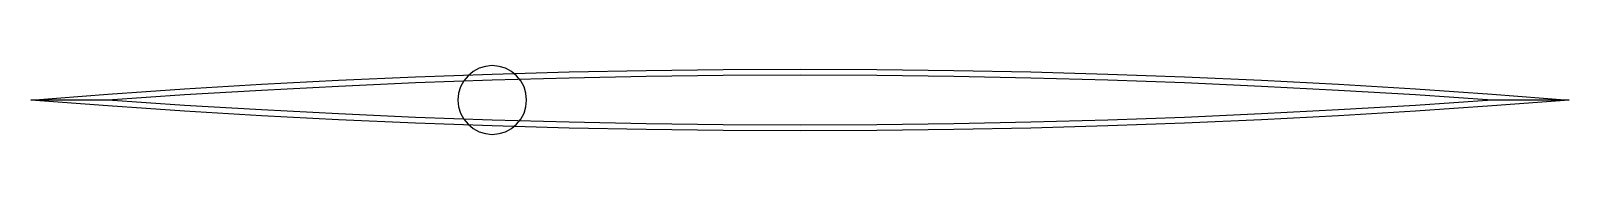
# Model space of a CAD drawing. Header units: metres. Extents: x 0 to 134, y -3 to 3.
import ezdxf

# ---------------------------------------------------------------- set-up
doc = ezdxf.new("R2010")
doc.units = ezdxf.units.M

msp = doc.modelspace()

# ---------------------------------------------------------------- linework, layer by layer
for points in [[(0, 0), (6.72, 0.51), (13.44, 0.97), (20.16, 1.37), (26.88, 1.72), (33.6, 2.02), (40.32, 2.26), (47.04, 2.45), (53.76, 2.58), (60.48, 2.66), (67.2, 2.69), (73.92, 2.66), (80.64, 2.58), (87.36, 2.45), (94.08, 2.26), (100.8, 2.02), (107.52, 1.72), (114.24, 1.37), (120.96, 0.97), (127.68, 0.51), (134.4, 0), (134.4, 0), (127.68, -0.51), (120.96, -0.97), (114.24, -1.37), (107.52, -1.72), (100.8, -2.02), (94.08, -2.26), (87.36, -2.45), (80.64, -2.58), (73.92, -2.66), (67.2, -2.69), (60.48, -2.66), (53.76, -2.58), (47.04, -2.45), (40.32, -2.26), (33.6, -2.02), (26.88, -1.72), (20.16, -1.37), (13.44, -0.97), (6.72, -0.51), (0, 0)], [(43.32, 0), (43.26, 0.59), (43.09, 1.15), (42.81, 1.67), (42.44, 2.12), (41.99, 2.49), (41.47, 2.77), (40.91, 2.94), (40.32, 3), (39.73, 2.94), (39.17, 2.77), (38.65, 2.49), (38.2, 2.12), (37.83, 1.67), (37.55, 1.15), (37.38, 0.59), (37.32, 0), (37.38, -0.59), (37.55, -1.15), (37.83, -1.67), (38.2, -2.12), (38.65, -2.49), (39.17, -2.77), (39.73, -2.94), (40.32, -3), (40.91, -2.94), (41.47, -2.77), (41.99, -2.49), (42.44, -2.12), (42.81, -1.67), (43.09, -1.15), (43.26, -0.59)], [(0, 0), (6.72, 0.01), (13.44, 0.47), (20.16, 0.87), (26.88, 1.22), (33.6, 1.52), (40.32, 1.76), (47.04, 1.95), (53.76, 2.08), (60.48, 2.16), (67.2, 2.19), (73.92, 2.16), (80.64, 2.08), (87.36, 1.95), (94.08, 1.76), (100.8, 1.52), (107.52, 1.22), (114.24, 0.87), (120.96, 0.47), (127.68, 0.01), (134.4, 0), (134.4, 0), (127.68, -0.01), (120.96, -0.47), (114.24, -0.87), (107.52, -1.22), (100.8, -1.52), (94.08, -1.76), (87.36, -1.95), (80.64, -2.08), (73.92, -2.16), (67.2, -2.19), (60.48, -2.16), (53.76, -2.08), (47.04, -1.95), (40.32, -1.76), (33.6, -1.52), (26.88, -1.22), (20.16, -0.87), (13.44, -0.47), (6.72, -0.01), (0, 0)]]:
    msp.add_lwpolyline(points, close=True)

doc.saveas('drawing.dxf')
